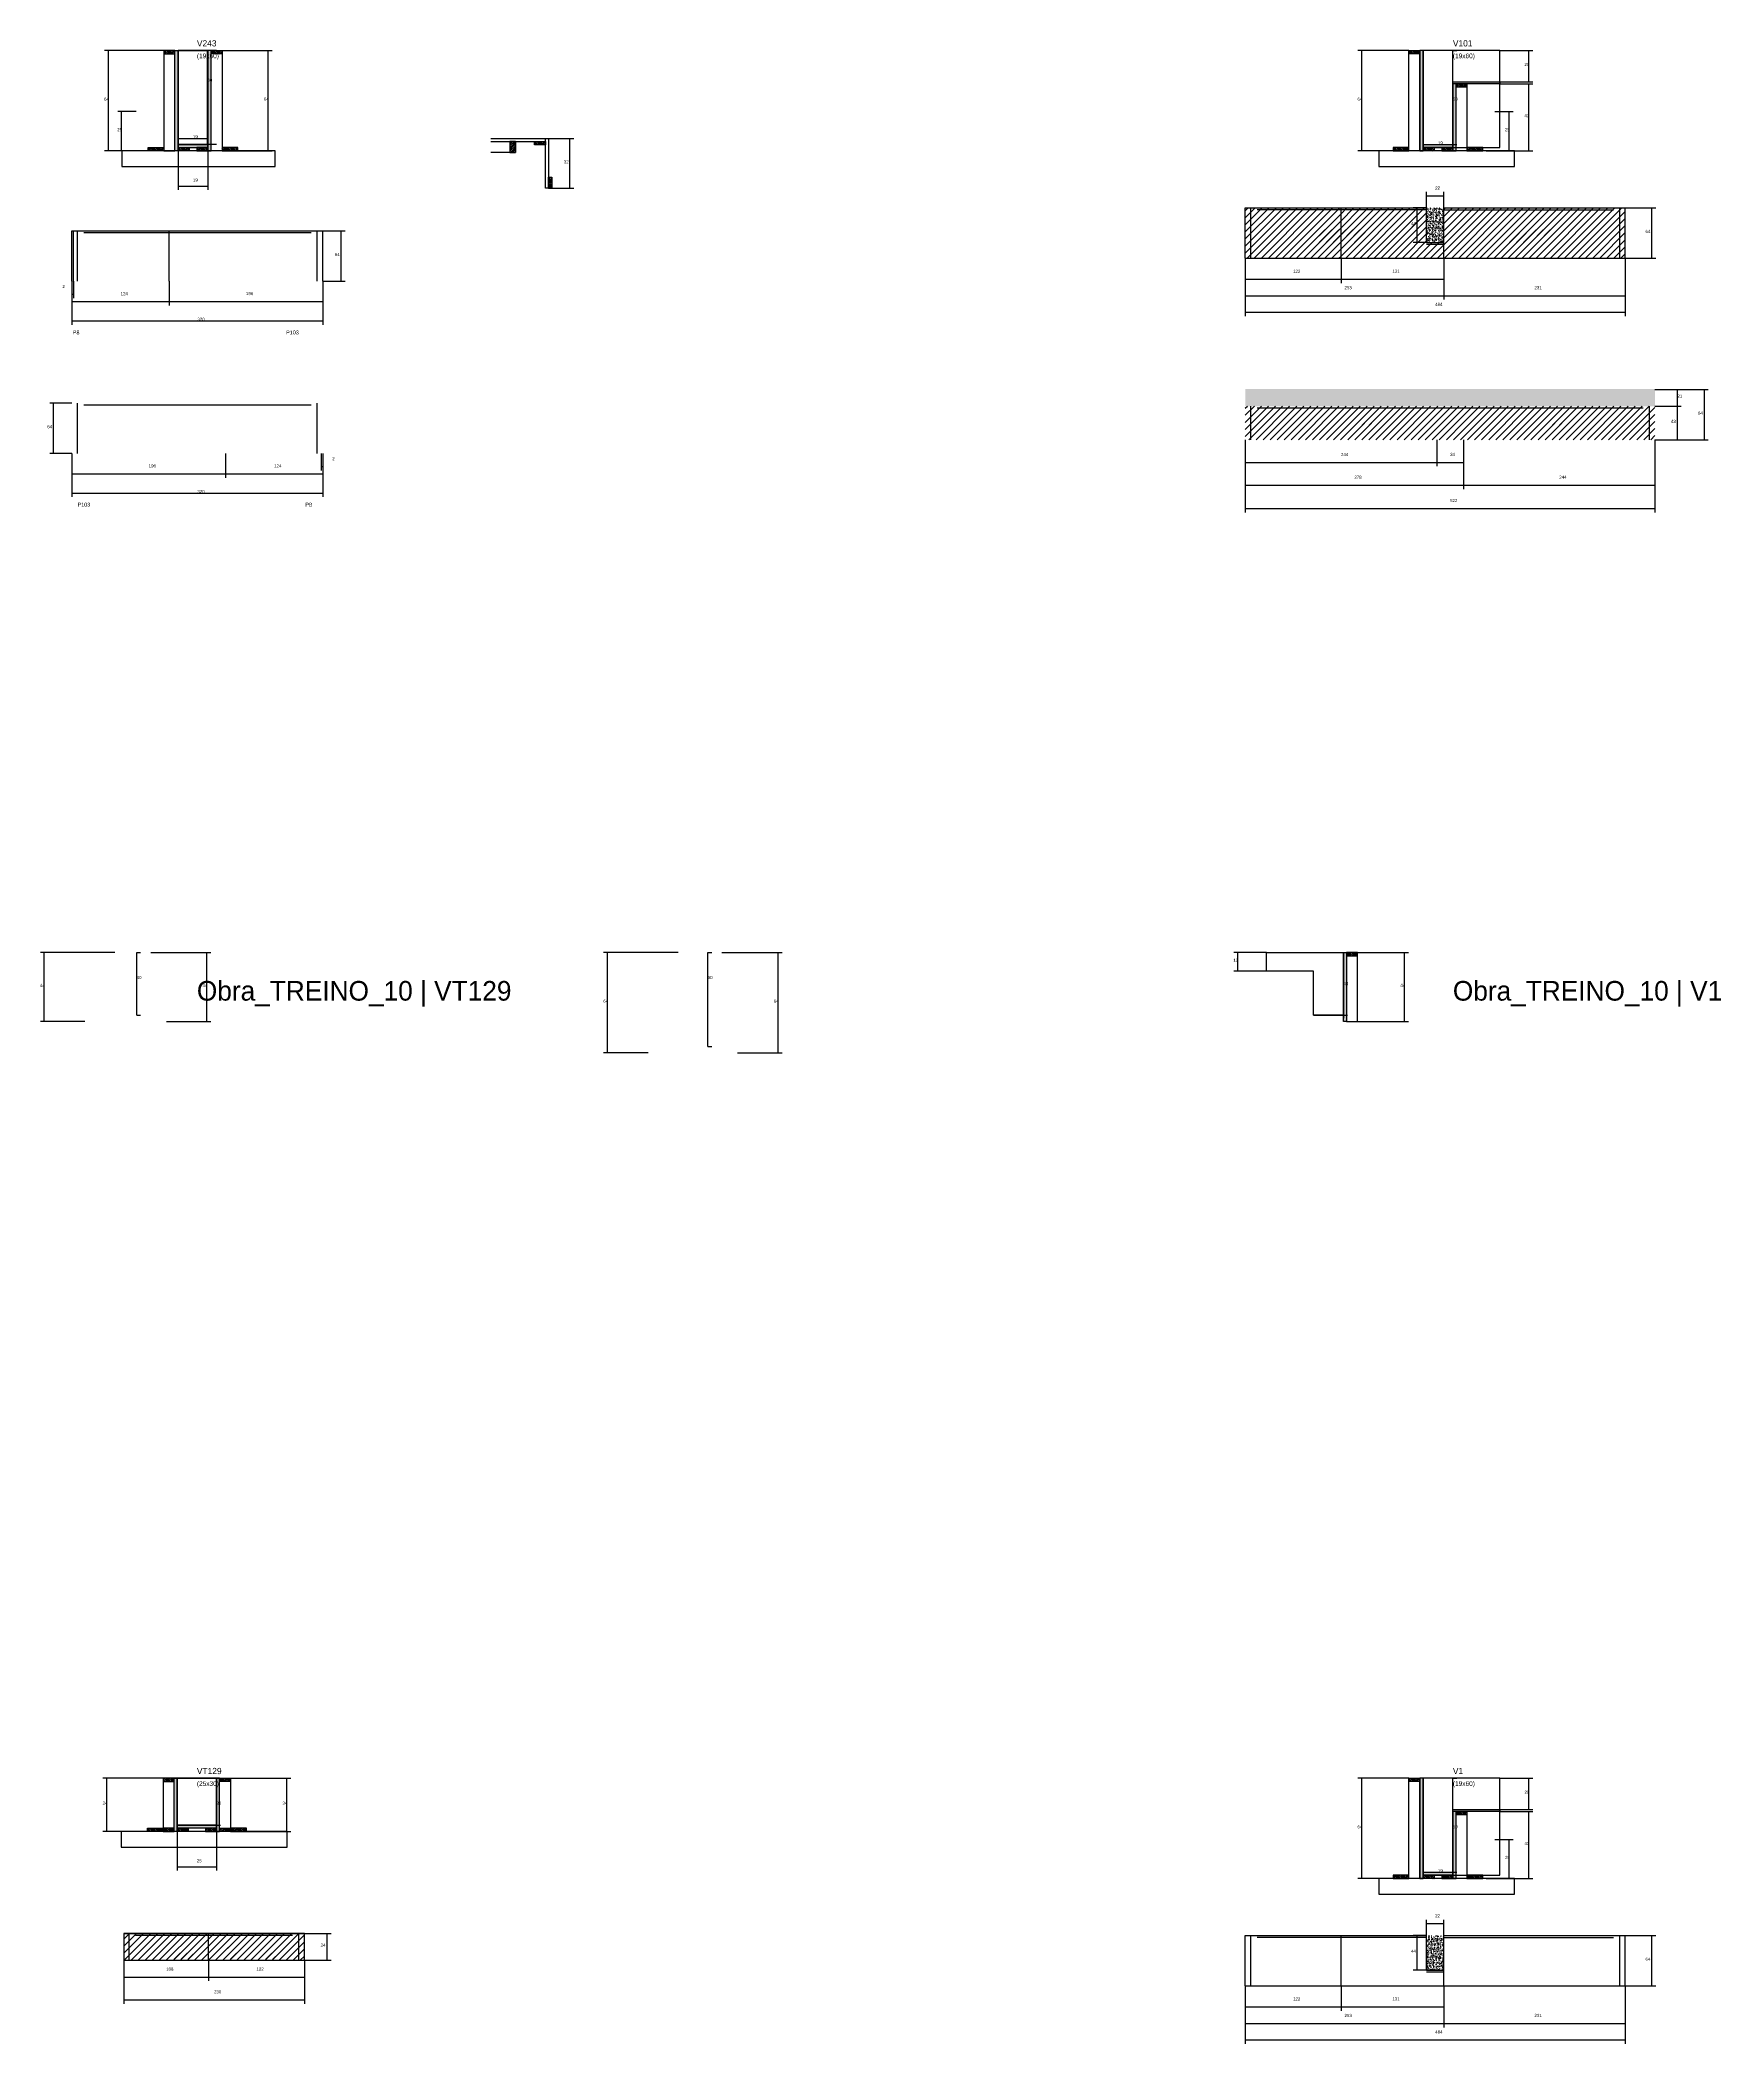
# Model space of a CAD drawing. Header units: metres. Extents: x -2848 to 21926, y -45195 to 1016.
# Drawn here: x 15800 to 17942, y -20138 to -17587 of the extents above; entities that cross this region are included whole.
import ezdxf

# ---------------------------------------------------------------- set-up
doc = ezdxf.new("R2010")
doc.units = ezdxf.units.M
for name, color, linetype in [('CONCRETO', 251, 'Continuous'), ('COTA', 241, 'Continuous'), ('Cota Seção (2x)', 4, 'Continuous'), ('Hachura', 253, 'Continuous'), ('LABEL_ID', 3, 'Continuous'), ('Madeira', 126, 'Continuous'), ('NOMENCLATURA', 7, 'Continuous'), ('Painéis', 200, 'Continuous'), ('SARR_2.2x7', 40, 'Continuous'), ('Texto Seção', 7, 'Continuous')]:
    doc.layers.add(name, color=color, linetype=linetype)

msp = doc.modelspace()

# ---------------------------------------------------------------- hatches: boundary and pattern name
at = {"layer": 'COTA'}
h = msp.add_hatch(dxfattribs=at)
h.set_pattern_fill('AR-CONC', scale=0.03)
h.paths.add_polyline_path([(17566.5, -17844.5), (17588.5, -17844.5), (17588.5, -17800.5), (17566.5, -17800.5)])
h = msp.add_hatch(dxfattribs=at)
h.set_pattern_fill('AR-CONC', scale=0.03)
h.paths.add_polyline_path([(17335.5, -18031.2), (17335.5, -18053.2), (17857.5, -18053.2), (17857.5, -18031.2)])
h = msp.add_hatch(dxfattribs=at)
h.set_pattern_fill('AR-CONC', scale=0.03)
h.paths.add_polyline_path([(17566.5, -20044.5), (17588.5, -20044.5), (17588.5, -20000.5), (17566.5, -20000.5)])
at = {"layer": 'Hachura'}
h = msp.add_hatch(dxfattribs=at)
h.set_pattern_fill('ANSI31', scale=0.5)
h.paths.add_polyline_path([(15972, -17604.4), (15972, -17600), (15972, -17600), (15958, -17600), (15958, -17600), (15958, -17604.4), (15958, -17604.4), (15972, -17604.4)])
h = msp.add_hatch(color=8, dxfattribs=at)
h.dxf.hatch_style = 1
h.paths.add_polyline_path([(15976, -17600), (15972, -17600), (15972, -17600), (15972, -17728), (15972, -17728), (15976, -17728), (15976, -17728), (15976, -17600)])
h = msp.add_hatch(color=8, dxfattribs=at)
h.dxf.hatch_style = 1
h.paths.add_polyline_path([(16018, -17600), (16014, -17600), (16014, -17600), (16014, -17728), (16014, -17728), (16018, -17728), (16018, -17728), (16018, -17600)])
h = msp.add_hatch(dxfattribs=at)
h.set_pattern_fill('ANSI31', scale=0.5)
h.paths.add_polyline_path([(16018, -17604.4), (16018, -17600), (16018, -17600), (16032, -17600), (16032, -17600), (16032, -17604.4), (16032, -17604.4), (16018, -17604.4)])
h = msp.add_hatch(dxfattribs=at)
h.set_pattern_fill('ANSI31', scale=0.5)
h.paths.add_polyline_path([(17544, -17604.4), (17544, -17600), (17544, -17600), (17558, -17600), (17558, -17600), (17558, -17604.4), (17558, -17604.4), (17544, -17604.4)])
h = msp.add_hatch(color=8, dxfattribs=at)
h.dxf.hatch_style = 1
h.paths.add_polyline_path([(17562, -17600), (17558, -17600), (17558, -17600), (17558, -17728), (17558, -17728), (17562, -17728), (17562, -17728), (17562, -17600)])
h = msp.add_hatch(color=8, dxfattribs=at)
h.dxf.hatch_style = 1
h.paths.add_polyline_path([(17600, -17642.4), (17600, -17640), (17600, -17640), (17660, -17640), (17660, -17640), (17660, -17642.4), (17660, -17642.4), (17600, -17642.4)])
h = msp.add_hatch(color=8, dxfattribs=at)
h.dxf.hatch_style = 1
h.paths.add_polyline_path([(17604, -17642.4), (17600, -17642.4), (17600, -17642.4), (17600, -17728), (17600, -17728), (17604, -17728), (17604, -17728), (17604, -17642.4)])
h = msp.add_hatch(dxfattribs=at)
h.set_pattern_fill('ANSI31', scale=0.5)
h.paths.add_polyline_path([(17604, -17646.8), (17604, -17642.4), (17604, -17642.4), (17618, -17642.4), (17618, -17642.4), (17618, -17646.8), (17618, -17646.8), (17604, -17646.8)])
h = msp.add_hatch(dxfattribs=at)
h.set_pattern_fill('ANSI31', scale=0.5)
h.paths.add_polyline_path([(15938, -17728), (15938, -17723.6), (15938, -17723.6), (15958, -17723.6), (15958, -17723.6), (15958, -17728), (15958, -17728), (15938, -17728)])
h = msp.add_hatch(color=8, dxfattribs=at)
h.dxf.hatch_style = 1
h.paths.add_polyline_path([(16014, -17723.6), (16014, -17720), (16014, -17720), (15976, -17720), (15976, -17720), (15976, -17723.6), (15976, -17723.6), (16014, -17723.6)])
h = msp.add_hatch(dxfattribs=at)
h.set_pattern_fill('ANSI31', scale=0.5)
h.paths.add_polyline_path([(15976, -17728), (15976, -17723.6), (15976, -17723.6), (15990, -17723.6), (15990, -17723.6), (15990, -17728), (15990, -17728), (15976, -17728)])
h = msp.add_hatch(dxfattribs=at)
h.set_pattern_fill('ANSI31', scale=0.5)
h.paths.add_polyline_path([(16014, -17728), (16014, -17723.6), (16014, -17723.6), (16000, -17723.6), (16000, -17723.6), (16000, -17728), (16000, -17728), (16014, -17728)])
h = msp.add_hatch(dxfattribs=at)
h.set_pattern_fill('ANSI31', scale=0.5)
h.paths.add_polyline_path([(16052, -17728), (16052, -17723.6), (16052, -17723.6), (16032, -17723.6), (16032, -17723.6), (16032, -17728), (16032, -17728), (16052, -17728)])
h = msp.add_hatch(dxfattribs=at)
h.set_pattern_fill('ANSI31', scale=0.5)
h.paths.add_polyline_path([(16405.8, -17716), (16398.8, -17716), (16398.8, -17730), (16405.8, -17730)])
h = msp.add_hatch(dxfattribs=at)
h.set_pattern_fill('ANSI31', scale=0.5)
h.paths.add_polyline_path([(16430.2, -17716), (16430.2, -17720.4), (16430.2, -17720.4), (16444.2, -17720.4), (16444.2, -17720.4), (16444.2, -17716), (16444.2, -17716), (16430.2, -17716)])
h = msp.add_hatch(dxfattribs=at)
h.set_pattern_fill('ANSI31', scale=0.5)
h.paths.add_polyline_path([(17544, -17728), (17544, -17723.6), (17544, -17723.6), (17524, -17723.6), (17524, -17723.6), (17524, -17728), (17524, -17728), (17544, -17728)])
h = msp.add_hatch(color=8, dxfattribs=at)
h.dxf.hatch_style = 1
h.paths.add_polyline_path([(17562, -17723.6), (17562, -17720), (17562, -17720), (17600, -17720), (17600, -17720), (17600, -17723.6), (17600, -17723.6), (17562, -17723.6)])
h = msp.add_hatch(dxfattribs=at)
h.set_pattern_fill('ANSI31', scale=0.5)
h.paths.add_polyline_path([(17562, -17728), (17562, -17723.6), (17562, -17723.6), (17576, -17723.6), (17576, -17723.6), (17576, -17728), (17576, -17728), (17562, -17728)])
h = msp.add_hatch(dxfattribs=at)
h.set_pattern_fill('ANSI31', scale=0.5)
h.paths.add_polyline_path([(17600, -17728), (17600, -17723.6), (17600, -17723.6), (17586, -17723.6), (17586, -17723.6), (17586, -17728), (17586, -17728), (17600, -17728)])
h = msp.add_hatch(dxfattribs=at)
h.set_pattern_fill('ANSI31', scale=0.5)
h.paths.add_polyline_path([(17638, -17728), (17638, -17723.6), (17638, -17723.6), (17618, -17723.6), (17618, -17723.6), (17618, -17728), (17618, -17728), (17638, -17728)])
h = msp.add_hatch(dxfattribs=at)
h.set_pattern_fill('ANSI31', scale=0.5)
h.paths.add_polyline_path([(16447.8, -17775.4), (16452.2, -17775.4), (16452.2, -17775.4), (16452.2, -17761.5), (16452.2, -17761.5), (16447.8, -17761.5), (16447.8, -17761.5), (16447.8, -17775.4)])
h = msp.add_hatch(dxfattribs=at)
h.set_pattern_fill('ANSI31', scale=2)
h.paths.add_polyline_path([(17457.5, -17800.5), (17335.5, -17800.5), (17335.5, -17864.5), (17457.5, -17864.5)])
h = msp.add_hatch(dxfattribs=at)
h.set_pattern_fill('ANSI31', scale=2)
h.paths.add_polyline_path([(17566.5, -17800.5), (17457.5, -17800.5), (17457.5, -17864.5), (17588.5, -17864.5), (17588.5, -17844.5), (17566.5, -17844.5)])
h = msp.add_hatch(dxfattribs=at)
h.set_pattern_fill('ANSI31', scale=2)
h.paths.add_polyline_path([(17819.5, -17800.5), (17588.5, -17800.5), (17588.5, -17864.5), (17819.5, -17864.5)])
h = msp.add_hatch(dxfattribs=at)
h.set_pattern_fill('ANSI31', scale=2)
h.paths.add_polyline_path([(17420.2, -17844.7), (17487.8, -17844.7), (17487.8, -17844.7), (17493.3, -17828.7), (17493.3, -17828.7), (17425.7, -17828.7), (17425.7, -17828.7), (17420.2, -17844.7)])
h = msp.add_hatch(dxfattribs=at)
h.set_pattern_fill('ANSI31', scale=2)
h.paths.add_polyline_path([(17556.4, -17833.3), (17556.4, -17811.1), (17556.4, -17811.1), (17535.8, -17811.1), (17535.8, -17811.1), (17535.8, -17833.3), (17535.8, -17833.3), (17556.4, -17833.3)])
h = msp.add_hatch(dxfattribs=at)
h.set_pattern_fill('ANSI31', scale=2)
h.paths.add_polyline_path([(17660.1, -17844.7), (17727.7, -17844.7), (17727.7, -17844.7), (17733.2, -17828.7), (17733.2, -17828.7), (17665.6, -17828.7), (17665.6, -17828.7), (17660.1, -17844.7)])
h = msp.add_hatch(dxfattribs=at)
h.set_pattern_fill('ANSI31', scale=2)
h.paths.add_polyline_path([(17579.5, -18053), (17335.5, -18053), (17335.5, -18095.8), (17579.5, -18095.8)])
h = msp.add_hatch(dxfattribs=at)
h.set_pattern_fill('ANSI31', scale=2)
h.paths.add_polyline_path([(17613.5, -18053), (17579.5, -18053), (17579.5, -18095.8), (17613.5, -18095.8)])
h = msp.add_hatch(dxfattribs=at)
h.set_pattern_fill('ANSI31', scale=2)
h.paths.add_polyline_path([(17857.5, -18053), (17613.5, -18053), (17613.5, -18095.8), (17857.5, -18095.8)])
h = msp.add_hatch(dxfattribs=at)
h.set_pattern_fill('ANSI31', scale=2)
h.paths.add_polyline_path([(17452.9, -18085.6), (17527, -18085.6), (17527, -18085.6), (17532.5, -18069.6), (17532.5, -18069.6), (17458.4, -18069.6), (17458.4, -18069.6), (17452.9, -18085.6)])
h = msp.add_hatch(dxfattribs=at)
h.set_pattern_fill('ANSI31', scale=2)
h.paths.add_polyline_path([(17708.5, -18085.6), (17776.1, -18085.6), (17776.1, -18085.6), (17781.6, -18069.6), (17781.6, -18069.6), (17714, -18069.6), (17714, -18069.6), (17708.5, -18085.6)])
h = msp.add_hatch(color=8, dxfattribs=at)
h.dxf.hatch_style = 1
h.paths.add_polyline_path([(17460.6, -18748.6), (17464.6, -18748.6), (17464.6, -18748.6), (17464.6, -18836.6), (17464.6, -18836.6), (17460.6, -18836.6), (17460.6, -18836.6), (17460.6, -18748.6)])
h = msp.add_hatch(dxfattribs=at)
h.set_pattern_fill('ANSI31', scale=0.5)
h.paths.add_polyline_path([(17478.6, -18753), (17478.6, -18748.6), (17478.6, -18748.6), (17464.6, -18748.6), (17464.6, -18748.6), (17464.6, -18753), (17464.6, -18753), (17478.6, -18753)])
h = msp.add_hatch(dxfattribs=at)
h.set_pattern_fill('ANSI31', scale=0.5)
h.paths.add_polyline_path([(15971, -19804.4), (15971, -19800), (15971, -19800), (15957, -19800), (15957, -19800), (15957, -19804.4), (15957, -19804.4), (15971, -19804.4)])
h = msp.add_hatch(color=8, dxfattribs=at)
h.dxf.hatch_style = 1
h.paths.add_polyline_path([(15971, -19800), (15975, -19800), (15975, -19800), (15975, -19868), (15975, -19868), (15971, -19868), (15971, -19868), (15971, -19800)])
h = msp.add_hatch(color=8, dxfattribs=at)
h.dxf.hatch_style = 1
h.paths.add_polyline_path([(16029, -19800), (16025, -19800), (16025, -19800), (16025, -19868), (16025, -19868), (16029, -19868), (16029, -19868), (16029, -19800)])
h = msp.add_hatch(dxfattribs=at)
h.set_pattern_fill('ANSI31', scale=0.5)
h.paths.add_polyline_path([(16029, -19804.4), (16029, -19800), (16029, -19800), (16043, -19800), (16043, -19800), (16043, -19804.4), (16043, -19804.4), (16029, -19804.4)])
h = msp.add_hatch(dxfattribs=at)
h.set_pattern_fill('ANSI31', scale=0.5)
h.paths.add_polyline_path([(17544, -19804.4), (17544, -19800), (17544, -19800), (17558, -19800), (17558, -19800), (17558, -19804.4), (17558, -19804.4), (17544, -19804.4)])
h = msp.add_hatch(color=8, dxfattribs=at)
h.dxf.hatch_style = 1
h.paths.add_polyline_path([(17562, -19800), (17558, -19800), (17558, -19800), (17558, -19928), (17558, -19928), (17562, -19928), (17562, -19928), (17562, -19800)])
h = msp.add_hatch(color=8, dxfattribs=at)
h.dxf.hatch_style = 1
h.paths.add_polyline_path([(17600, -19842.4), (17600, -19840), (17600, -19840), (17660, -19840), (17660, -19840), (17660, -19842.4), (17660, -19842.4), (17600, -19842.4)])
h = msp.add_hatch(color=8, dxfattribs=at)
h.dxf.hatch_style = 1
h.paths.add_polyline_path([(17604, -19842.4), (17600, -19842.4), (17600, -19842.4), (17600, -19928), (17600, -19928), (17604, -19928), (17604, -19928), (17604, -19842.4)])
h = msp.add_hatch(dxfattribs=at)
h.set_pattern_fill('ANSI31', scale=0.5)
h.paths.add_polyline_path([(17604, -19846.8), (17604, -19842.4), (17604, -19842.4), (17618, -19842.4), (17618, -19842.4), (17618, -19846.8), (17618, -19846.8), (17604, -19846.8)])
h = msp.add_hatch(dxfattribs=at)
h.set_pattern_fill('ANSI31', scale=0.5)
h.paths.add_polyline_path([(15937, -19868), (15937, -19863.6), (15937, -19863.6), (15957, -19863.6), (15957, -19863.6), (15957, -19868), (15957, -19868), (15937, -19868)])
h = msp.add_hatch(dxfattribs=at)
h.set_pattern_fill('ANSI31', scale=0.5)
h.paths.add_polyline_path([(15971, -19868), (15971, -19863.6), (15971, -19863.6), (15957, -19863.6), (15957, -19863.6), (15957, -19868), (15957, -19868), (15971, -19868)])
h = msp.add_hatch(color=8, dxfattribs=at)
h.dxf.hatch_style = 1
h.paths.add_polyline_path([(15975, -19863.6), (15975, -19860), (15975, -19860), (16025, -19860), (16025, -19860), (16025, -19863.6), (16025, -19863.6), (15975, -19863.6)])
h = msp.add_hatch(dxfattribs=at)
h.set_pattern_fill('ANSI31', scale=0.5)
h.paths.add_polyline_path([(15975, -19868), (15975, -19863.6), (15975, -19863.6), (15989, -19863.6), (15989, -19863.6), (15989, -19868), (15989, -19868), (15975, -19868)])
h = msp.add_hatch(dxfattribs=at)
h.set_pattern_fill('ANSI31', scale=0.5)
h.paths.add_polyline_path([(16025, -19868), (16025, -19863.6), (16025, -19863.6), (16011, -19863.6), (16011, -19863.6), (16011, -19868), (16011, -19868), (16025, -19868)])
h = msp.add_hatch(dxfattribs=at)
h.set_pattern_fill('ANSI31', scale=0.5)
h.paths.add_polyline_path([(16029, -19868), (16029, -19863.6), (16029, -19863.6), (16043, -19863.6), (16043, -19863.6), (16043, -19868), (16043, -19868), (16029, -19868)])
h = msp.add_hatch(dxfattribs=at)
h.set_pattern_fill('ANSI31', scale=0.5)
h.paths.add_polyline_path([(16063, -19868), (16063, -19863.6), (16063, -19863.6), (16043, -19863.6), (16043, -19863.6), (16043, -19868), (16043, -19868), (16063, -19868)])
h = msp.add_hatch(dxfattribs=at)
h.set_pattern_fill('ANSI31', scale=0.5)
h.paths.add_polyline_path([(17544, -19928), (17544, -19923.6), (17544, -19923.6), (17524, -19923.6), (17524, -19923.6), (17524, -19928), (17524, -19928), (17544, -19928)])
h = msp.add_hatch(color=8, dxfattribs=at)
h.dxf.hatch_style = 1
h.paths.add_polyline_path([(17562, -19923.6), (17562, -19920), (17562, -19920), (17600, -19920), (17600, -19920), (17600, -19923.6), (17600, -19923.6), (17562, -19923.6)])
h = msp.add_hatch(dxfattribs=at)
h.set_pattern_fill('ANSI31', scale=0.5)
h.paths.add_polyline_path([(17562, -19928), (17562, -19923.6), (17562, -19923.6), (17576, -19923.6), (17576, -19923.6), (17576, -19928), (17576, -19928), (17562, -19928)])
h = msp.add_hatch(dxfattribs=at)
h.set_pattern_fill('ANSI31', scale=0.5)
h.paths.add_polyline_path([(17600, -19928), (17600, -19923.6), (17600, -19923.6), (17586, -19923.6), (17586, -19923.6), (17586, -19928), (17586, -19928), (17600, -19928)])
h = msp.add_hatch(dxfattribs=at)
h.set_pattern_fill('ANSI31', scale=0.5)
h.paths.add_polyline_path([(17638, -19928), (17638, -19923.6), (17638, -19923.6), (17618, -19923.6), (17618, -19923.6), (17618, -19928), (17618, -19928), (17638, -19928)])
h = msp.add_hatch(dxfattribs=at)
h.set_pattern_fill('ANSI31', scale=2)
h.paths.add_polyline_path([(16014.9, -20031.8), (16014.9, -19997.8), (15906.9, -19997.8), (15906.9, -20031.8)])
h = msp.add_hatch(dxfattribs=at)
h.set_pattern_fill('ANSI31', scale=2)
h.paths.add_polyline_path([(16136.9, -19997.8), (16014.9, -19997.8), (16014.9, -20031.8), (16136.9, -20031.8)])
h = msp.add_hatch(dxfattribs=at)
h.set_pattern_fill('ANSI31', scale=2)
h.paths.add_polyline_path([(15930.2, -20030.7), (15997.8, -20030.7), (15997.8, -20030.7), (16003.3, -20014.8), (16003.3, -20014.8), (15935.7, -20014.8), (15935.7, -20014.8), (15930.2, -20030.7)])
h = msp.add_hatch(dxfattribs=at)
h.set_pattern_fill('ANSI31', scale=2)
h.paths.add_polyline_path([(16034.1, -20030.7), (16101.7, -20030.7), (16101.7, -20030.7), (16107.2, -20014.8), (16107.2, -20014.8), (16039.6, -20014.8), (16039.6, -20014.8), (16034.1, -20030.7)])

# ---------------------------------------------------------------- linework, layer by layer
at = {"layer": 'CONCRETO'}
for points in [[(15976, -17600), (15976, -17600), (16014, -17600), (16014, -17628), (16014, -17628), (16014, -17720), (15976, -17720), (15976, -17600)], [(15976, -17720), (16014, -17720), (16014, -17600), (15976, -17600)], [(17600, -17640), (17660, -17640), (17660, -17600), (17600, -17600), (17600, -17600), (17562, -17600), (17562, -17723.6), (17562, -17723.6), (17562, -17720), (17600, -17720)], [(17562, -17723.6), (17660, -17723.6), (17660, -17600), (17562, -17600)], [(17422.6, -18772.6), (17362.6, -18772.6), (17362.6, -18748.6), (17422.6, -18748.6), (17422.6, -18748.6), (17460.6, -18748.6), (17460.6, -18832.2), (17460.6, -18832.2), (17460.6, -18828.6), (17422.6, -18828.6)], [(15975, -19800), (15975, -19800), (15975, -19800), (15975, -19800), (16025, -19800), (16025, -19800), (16025, -19800), (16025, -19860), (15975, -19860), (15975, -19800)], [(15975, -19860), (16025, -19860), (16025, -19800), (15975, -19800)], [(17600, -19840), (17660, -19840), (17660, -19800), (17600, -19800), (17600, -19800), (17562, -19800), (17562, -19923.6), (17562, -19923.6), (17562, -19920), (17600, -19920)], [(17562, -19923.6), (17660, -19923.6), (17660, -19800), (17562, -19800)]]:
    msp.add_lwpolyline(points, close=True, dxfattribs=at)
at = {"layer": 'COTA'}
for p, q in [((15958, -17600), (15882.3, -17600)), ((15887.3, -17728), (15887.3, -17600)), ((16032, -17600), (16095.9, -17600)), ((16090.9, -17728), (16090.9, -17600)), ((17544, -17600), (17479, -17600)), ((17484, -17728), (17484, -17600)), ((17660, -17600), (17701.7, -17600)), ((17696.7, -17640), (17696.7, -17600)), ((17660, -17640), (17701.7, -17640)), ((17660, -17642.4), (17701.7, -17642.4)), ((17696.7, -17728), (17696.7, -17642.4)), ((15922.7, -17678), (15899.1, -17678)), ((15904.1, -17728), (15904.1, -17678)), ((17653.3, -17678), (17676.9, -17678)), ((17671.9, -17728), (17671.9, -17678)), ((15942.4, -17728), (15882.3, -17728)), ((15922.7, -17728), (15899.1, -17728)), ((15976, -17728), (15976, -17777.7)), ((16014, -17728), (16014, -17777.7)), ((16047.6, -17728), (16095.9, -17728)), ((16447.8, -17712.4), (16480, -17712.4)), ((16475, -17775.4), (16475, -17712.4)), ((17544, -17728), (17479, -17728)), ((17642.4, -17728), (17701.7, -17728)), ((17653.3, -17728), (17676.9, -17728)), ((15976, -17772.7), (16014, -17772.7)), ((16447.8, -17775.4), (16480, -17775.4)), ((17566.5, -17800.5), (17566.5, -17780.3)), ((17588.5, -17800.5), (17588.5, -17780.3)), ((17566.5, -17800.5), (17549.6, -17800.5)), ((17554.6, -17844.5), (17554.6, -17800.5)), ((17566.5, -17785.3), (17588.5, -17785.3)), ((17819.5, -17800.5), (17858.5, -17800.5)), ((17853.5, -17864.5), (17853.5, -17800.5)), ((16160.4, -17829.9), (16188.8, -17829.9)), ((16183.8, -17893.9), (16183.8, -17829.9)), ((17566.5, -17844.5), (17549.6, -17844.5)), ((17335.5, -17864.5), (17335.5, -17896.3)), ((17335.5, -17864.5), (17335.5, -17938.5)), ((17335.5, -17864.5), (17335.5, -17917.4)), ((17457.5, -17864.5), (17457.5, -17896.3)), ((17457.5, -17864.5), (17457.5, -17896.3)), ((17588.5, -17864.5), (17588.5, -17896.3)), ((17588.5, -17864.5), (17588.5, -17917.4)), ((17588.5, -17864.5), (17588.5, -17917.4)), ((17819.5, -17864.5), (17819.5, -17917.4)), ((17819.5, -17864.5), (17858.5, -17864.5)), ((17819.5, -17864.5), (17819.5, -17938.5)), ((15840.9, -17893.9), (15840.9, -17924.9)), ((15840.9, -17893.9), (15840.9, -17949.4)), ((15840.9, -17893.9), (15840.9, -17915.6)), ((15840.9, -17910.6), (15842.9, -17910.6)), ((15842.9, -17893.9), (15842.9, -17915.6)), ((15964.9, -17893.9), (15964.9, -17924.9)), ((15964.9, -17893.9), (15964.9, -17924.9)), ((16160.4, -17893.9), (16160.4, -17924.9)), ((16160.4, -17893.9), (16160.4, -17949.4)), ((16160.4, -17893.9), (16188.8, -17893.9)), ((17335.5, -17891.3), (17457.5, -17891.3)), ((17457.5, -17891.3), (17588.5, -17891.3)), ((15840.9, -17919.9), (15964.9, -17919.9)), ((15964.9, -17919.9), (16160.4, -17919.9)), ((17335.5, -17912.4), (17588.5, -17912.4)), ((17335.5, -17933.5), (17819.5, -17933.5)), ((17588.5, -17912.4), (17819.5, -17912.4)), ((15840.9, -17944.4), (16160.4, -17944.4)), ((17857.5, -18031.8), (17891, -18031.8)), ((17857.5, -18031.8), (17925.4, -18031.8)), ((17886, -18053), (17886, -18031.8)), ((17920.4, -18095.8), (17920.4, -18031.8)), ((15840.9, -18049.2), (15812.5, -18049.2)), ((15817.5, -18113.2), (15817.5, -18049.2)), ((17857.5, -18053), (17891, -18053)), ((17857.5, -18053), (17891, -18053)), ((17886, -18095.8), (17886, -18053)), ((15840.9, -18113.2), (15812.5, -18113.2)), ((15840.9, -18113.2), (15840.9, -18144.2)), ((15840.9, -18113.2), (15840.9, -18168.7)), ((16036.4, -18113.2), (16036.4, -18144.2)), ((16036.4, -18113.2), (16036.4, -18144.2)), ((16158.4, -18113.2), (16158.4, -18134.9)), ((16160.4, -18113.2), (16160.4, -18144.2)), ((16160.4, -18113.2), (16160.4, -18168.7)), ((16160.4, -18113.2), (16160.4, -18134.9)), ((17335.5, -18095.8), (17335.5, -18158.6)), ((17335.5, -18095.8), (17335.5, -18129.6)), ((17335.5, -18095.8), (17335.5, -18188.3)), ((17579.5, -18095.8), (17579.5, -18129.6)), ((17579.5, -18095.8), (17579.5, -18129.6)), ((17613.5, -18095.8), (17613.5, -18158.6)), ((17613.5, -18095.8), (17613.5, -18158.6)), ((17613.5, -18095.8), (17613.5, -18129.6)), ((17857.5, -18095.8), (17857.5, -18158.6)), ((17857.5, -18095.8), (17891, -18095.8)), ((17857.5, -18095.8), (17925.4, -18095.8)), ((17857.5, -18095.8), (17857.5, -18188.3)), ((15840.9, -18139.2), (16036.4, -18139.2)), ((16036.4, -18139.2), (16160.4, -18139.2)), ((16158.4, -18129.9), (16160.4, -18129.9)), ((17335.5, -18124.6), (17579.5, -18124.6)), ((17579.5, -18124.6), (17613.5, -18124.6)), ((15840.9, -18163.7), (16160.4, -18163.7)), ((17335.5, -18153.6), (17613.5, -18153.6)), ((17613.5, -18153.6), (17857.5, -18153.6)), ((17335.5, -18183.3), (17857.5, -18183.3)), ((15895.3, -18748.6), (15800.6, -18748.6)), ((15805.6, -18836.6), (15805.6, -18748.6)), ((15941.3, -18748.6), (16017.7, -18748.6)), ((16012.7, -18836.6), (16012.7, -18748.6)), ((16612.9, -18748.6), (16518.2, -18748.6)), ((16523.2, -18876.6), (16523.2, -18748.6)), ((16668.9, -18748.6), (16745.4, -18748.6)), ((16740.4, -18876.6), (16740.4, -18748.6)), ((17362.6, -18748.6), (17320.9, -18748.6)), ((17325.9, -18772.6), (17325.9, -18748.6)), ((17478.6, -18748.6), (17543.6, -18748.6)), ((17538.6, -18836.6), (17538.6, -18748.6)), ((17362.6, -18772.6), (17320.9, -18772.6)), ((15857.3, -18836.6), (15800.6, -18836.6)), ((15961.3, -18836.6), (16017.7, -18836.6)), ((17478.6, -18836.6), (17543.6, -18836.6)), ((16574.9, -18876.6), (16518.2, -18876.6)), ((16688.9, -18876.6), (16745.4, -18876.6)), ((15975, -19800), (15880.4, -19800)), ((15885.4, -19868), (15885.4, -19800)), ((16043, -19800), (16119.5, -19800)), ((16114.5, -19868), (16114.5, -19800)), ((17544, -19800), (17479, -19800)), ((17484, -19928), (17484, -19800)), ((17660, -19800), (17701.7, -19800)), ((17696.7, -19840), (17696.7, -19800)), ((17660, -19840), (17701.7, -19840)), ((17660, -19842.4), (17701.7, -19842.4)), ((17696.7, -19928), (17696.7, -19842.4)), ((15937, -19868), (15880.4, -19868)), ((15975, -19863.6), (15975, -19917.8)), ((16025, -19863.6), (16025, -19917.8)), ((16063, -19868), (16119.5, -19868)), ((17653.3, -19878), (17676.9, -19878)), ((17671.9, -19928), (17671.9, -19878)), ((15975, -19912.8), (16025, -19912.8)), ((17544, -19928), (17479, -19928)), ((17642.4, -19928), (17701.7, -19928)), ((17653.3, -19928), (17676.9, -19928)), ((16136.9, -19997.8), (16170.9, -19997.8)), ((16165.9, -20031.8), (16165.9, -19997.8)), ((17566.5, -20000.5), (17549.6, -20000.5)), ((17554.6, -20044.5), (17554.6, -20000.5)), ((17566.5, -20000.5), (17566.5, -19980.3)), ((17566.5, -19985.3), (17588.5, -19985.3)), ((17588.5, -20000.5), (17588.5, -19980.3)), ((17819.5, -20000.5), (17858.5, -20000.5)), ((17853.5, -20064.5), (17853.5, -20000.5)), ((15906.9, -20031.8), (15906.9, -20087.3)), ((15906.9, -20031.8), (15906.9, -20058.3)), ((15906.9, -20053.3), (16014.9, -20053.3)), ((16014.9, -20031.8), (16014.9, -20058.3)), ((16014.9, -20031.8), (16014.9, -20058.3)), ((16014.9, -20053.3), (16136.9, -20053.3)), ((16136.9, -20031.8), (16170.9, -20031.8)), ((16136.9, -20031.8), (16136.9, -20087.3)), ((16136.9, -20031.8), (16136.9, -20058.3)), ((17566.5, -20044.5), (17549.6, -20044.5)), ((17335.5, -20064.5), (17335.5, -20096.3)), ((17335.5, -20064.5), (17335.5, -20138.5)), ((17335.5, -20064.5), (17335.5, -20117.4)), ((17457.5, -20064.5), (17457.5, -20096.3)), ((17457.5, -20064.5), (17457.5, -20096.3)), ((17588.5, -20064.5), (17588.5, -20096.3)), ((17588.5, -20064.5), (17588.5, -20117.4)), ((17588.5, -20064.5), (17588.5, -20117.4)), ((17819.5, -20064.5), (17819.5, -20117.4)), ((17819.5, -20064.5), (17858.5, -20064.5)), ((17819.5, -20064.5), (17819.5, -20138.5)), ((15906.9, -20082.3), (16136.9, -20082.3)), ((17335.5, -20091.3), (17457.5, -20091.3)), ((17457.5, -20091.3), (17588.5, -20091.3)), ((17335.5, -20112.4), (17588.5, -20112.4)), ((17588.5, -20112.4), (17819.5, -20112.4)), ((17335.5, -20133.5), (17819.5, -20133.5))]:
    msp.add_line(p, q, dxfattribs=at)
at = {"layer": 'Cota Seção (2x)'}
for p, q in [((16025, -17600), (16008.5, -17600)), ((16013.5, -17720), (16013.5, -17600)), ((17600, -17720), (17600, -17600)), ((17600, -17600), (17605, -17600)), ((15976, -17728), (15976, -17707)), ((16014, -17728), (16014, -17707)), ((15976, -17712), (16014, -17712)), ((16025, -17720), (16008.5, -17720)), ((17562, -17728), (17562, -17715)), ((17562, -17720), (17600, -17720)), ((17600, -17728), (17600, -17715)), ((17600, -17720), (17605, -17720)), ((15923.3, -18828.6), (15923.3, -18748.6)), ((15923.3, -18748.6), (15928.3, -18748.6)), ((16650.9, -18868.6), (16650.9, -18748.6)), ((16650.9, -18748.6), (16655.9, -18748.6)), ((17422.6, -18748.6), (17465.6, -18748.6)), ((17460.6, -18828.6), (17460.6, -18748.6)), ((15923.3, -18828.6), (15928.3, -18828.6)), ((17422.6, -18828.6), (17465.6, -18828.6)), ((16650.9, -18868.6), (16655.9, -18868.6)), ((16025, -19860), (16025, -19800)), ((16025, -19800), (16030, -19800)), ((17600, -19920), (17600, -19800)), ((17600, -19800), (17605, -19800)), ((16025, -19860), (16030, -19860)), ((17562, -19928), (17562, -19915)), ((17562, -19920), (17600, -19920)), ((17600, -19928), (17600, -19915)), ((17600, -19920), (17605, -19920))]:
    msp.add_line(p, q, dxfattribs=at)
at = {"layer": 'Madeira'}
for points in [[(15972, -17604.4), (15972, -17600), (15958, -17600), (15958, -17604.4)], [(15972, -17600), (15958, -17600), (15958, -17728), (15972, -17728)], [(16018, -17604.4), (16018, -17600), (16032, -17600), (16032, -17604.4)], [(16018, -17600), (16032, -17600), (16032, -17728), (16018, -17728)], [(17544, -17604.4), (17544, -17600), (17558, -17600), (17558, -17604.4)], [(17544, -17600), (17558, -17600), (17558, -17728), (17544, -17728)], [(17604, -17646.8), (17604, -17642.4), (17618, -17642.4), (17618, -17646.8)], [(17604, -17642.4), (17618, -17642.4), (17618, -17728), (17604, -17728)], [(15904.6, -17748), (16099.7, -17748), (16099.7, -17728), (15904.6, -17728)], [(15938, -17728), (15938, -17723.6), (15958, -17723.6), (15958, -17728)], [(15976, -17728), (15976, -17723.6), (15990, -17723.6), (15990, -17728)], [(16014, -17728), (16014, -17723.6), (16000, -17723.6), (16000, -17728)], [(16052, -17728), (16052, -17723.6), (16032, -17723.6), (16032, -17728)], [(16405.8, -17730), (16405.8, -17716), (16398.8, -17716), (16398.8, -17730)], [(16430.2, -17716), (16444.2, -17716), (16444.2, -17720.4), (16430.2, -17720.4)], [(17505.6, -17748), (17678.6, -17748), (17678.6, -17728), (17505.6, -17728)], [(17544, -17728), (17544, -17723.6), (17524, -17723.6), (17524, -17728)], [(17562, -17728), (17562, -17723.6), (17576, -17723.6), (17576, -17728)], [(17600, -17728), (17600, -17723.6), (17586, -17723.6), (17586, -17728)], [(17638, -17728), (17638, -17723.6), (17618, -17723.6), (17618, -17728)], [(16447.8, -17775.4), (16447.8, -17761.5), (16452.2, -17761.5), (16452.2, -17775.4)], [(17478.6, -18753), (17478.6, -18748.6), (17464.6, -18748.6), (17464.6, -18753)], [(17478.6, -18748.6), (17464.6, -18748.6), (17464.6, -18836.6), (17478.6, -18836.6)], [(15971, -19804.4), (15971, -19800), (15957, -19800), (15957, -19804.4)], [(15971, -19800), (15957, -19800), (15957, -19868), (15971, -19868)], [(16029, -19804.4), (16029, -19800), (16043, -19800), (16043, -19804.4)], [(16029, -19800), (16043, -19800), (16043, -19868), (16029, -19868)], [(17544, -19804.4), (17544, -19800), (17558, -19800), (17558, -19804.4)], [(17544, -19800), (17558, -19800), (17558, -19928), (17544, -19928)], [(17604, -19846.8), (17604, -19842.4), (17618, -19842.4), (17618, -19846.8)], [(17604, -19842.4), (17618, -19842.4), (17618, -19928), (17604, -19928)], [(15903.6, -19888), (16115.2, -19888), (16115.2, -19868), (15903.6, -19868)], [(15937, -19868), (15937, -19863.6), (15957, -19863.6), (15957, -19868)], [(15971, -19868), (15971, -19863.6), (15957, -19863.6), (15957, -19868)], [(15975, -19868), (15975, -19863.6), (15989, -19863.6), (15989, -19868)], [(16025, -19868), (16025, -19863.6), (16011, -19863.6), (16011, -19868)], [(16029, -19868), (16029, -19863.6), (16043, -19863.6), (16043, -19868)], [(16063, -19868), (16063, -19863.6), (16043, -19863.6), (16043, -19868)], [(17505.6, -19948), (17678.6, -19948), (17678.6, -19928), (17505.6, -19928)], [(17544, -19928), (17544, -19923.6), (17524, -19923.6), (17524, -19928)], [(17562, -19928), (17562, -19923.6), (17576, -19923.6), (17576, -19928)], [(17600, -19928), (17600, -19923.6), (17586, -19923.6), (17586, -19928)], [(17638, -19928), (17638, -19923.6), (17618, -19923.6), (17618, -19928)]]:
    msp.add_lwpolyline(points, close=True, dxfattribs=at)
msp.add_lwpolyline([(16405.8, -17716), (16405.8, -17730), (16374.4, -17730)], dxfattribs=at)
at = {"layer": 'Painéis'}
for p, q in [((15976, -17728), (15976, -17600)), ((16014, -17728), (16014, -17600)), ((17558, -17728), (17558, -17600)), ((17600, -17640), (17660, -17640)), ((17600, -17728), (17600, -17642.4)), ((15976, -17720), (16014, -17720)), ((15976, -17723.6), (15976, -17720)), ((16014, -17723.6), (16014, -17720)), ((16374.3, -17712.4), (16444.2, -17712.4)), ((16374.4, -17716), (16444.2, -17716)), ((17562, -17720), (17600, -17720)), ((17562, -17723.6), (17562, -17720)), ((17600, -17723.6), (17600, -17720)), ((17335.5, -17800.5), (17566.5, -17800.5)), ((17335.5, -17864.5), (17335.5, -17800.5)), ((17457.5, -17864.5), (17457.5, -17800.5)), ((17566.5, -17844.5), (17566.5, -17800.5)), ((17588.5, -17800.5), (17819.5, -17800.5)), ((17588.5, -17864.5), (17588.5, -17800.5)), ((17819.5, -17864.5), (17819.5, -17800.5)), ((15840.9, -17829.9), (16160.4, -17829.9)), ((15840.9, -17893.9), (15840.9, -17829.9)), ((15842.9, -17893.9), (15842.9, -17829.9)), ((15964.9, -17893.9), (15964.9, -17829.9)), ((16160.4, -17893.9), (16160.4, -17829.9)), ((17566.5, -17844.5), (17588.5, -17844.5)), ((17335.5, -17864.5), (17588.5, -17864.5)), ((17588.5, -17864.5), (17819.5, -17864.5)), ((15975, -19868), (15975, -19800)), ((16025, -19868), (16025, -19800)), ((17558, -19928), (17558, -19800)), ((17600, -19840), (17660, -19840)), ((17600, -19928), (17600, -19842.4)), ((15975, -19860), (16025, -19860)), ((15975, -19863.6), (15975, -19860)), ((16025, -19863.6), (16025, -19860)), ((17562, -19920), (17600, -19920)), ((17562, -19923.6), (17562, -19920)), ((17600, -19923.6), (17600, -19920)), ((15906.9, -19997.8), (16136.9, -19997.8)), ((16014.9, -20031.8), (16014.9, -19997.8)), ((16136.9, -20031.8), (16136.9, -19997.8)), ((17335.5, -20000.5), (17566.5, -20000.5)), ((17335.5, -20064.5), (17335.5, -20000.5)), ((17457.5, -20064.5), (17457.5, -20000.5)), ((17566.5, -20044.5), (17566.5, -20000.5)), ((17588.5, -20000.5), (17819.5, -20000.5)), ((17588.5, -20064.5), (17588.5, -20000.5)), ((17819.5, -20064.5), (17819.5, -20000.5)), ((15906.9, -20031.8), (16136.9, -20031.8)), ((17566.5, -20044.5), (17588.5, -20044.5)), ((17335.5, -20064.5), (17588.5, -20064.5)), ((17588.5, -20064.5), (17819.5, -20064.5))]:
    msp.add_line(p, q, dxfattribs=at)
for points in [[(15972, -17600), (15976, -17600), (15976, -17728), (15972, -17728)], [(16018, -17600), (16014, -17600), (16014, -17728), (16018, -17728)], [(17562, -17600), (17558, -17600), (17558, -17728), (17562, -17728)], [(17600, -17642.4), (17600, -17640), (17660, -17640), (17660, -17642.4)], [(17604, -17642.4), (17600, -17642.4), (17600, -17728), (17604, -17728)], [(16014, -17723.6), (16014, -17720), (15976, -17720), (15976, -17723.6)], [(16444.2, -17712.4), (16447.8, -17712.4), (16447.8, -17775.4), (16444.2, -17775.4)], [(17562, -17723.6), (17562, -17720), (17600, -17720), (17600, -17723.6)], [(17460.6, -18748.6), (17464.6, -18748.6), (17464.6, -18836.6), (17460.6, -18836.6)], [(15971, -19800), (15975, -19800), (15975, -19868), (15971, -19868)], [(16029, -19800), (16025, -19800), (16025, -19868), (16029, -19868)], [(17562, -19800), (17558, -19800), (17558, -19928), (17562, -19928)], [(17600, -19842.4), (17600, -19840), (17660, -19840), (17660, -19842.4)], [(17604, -19842.4), (17600, -19842.4), (17600, -19928), (17604, -19928)], [(15975, -19863.6), (15975, -19860), (16025, -19860), (16025, -19863.6)], [(17562, -19923.6), (17562, -19920), (17600, -19920), (17600, -19923.6)], [(15906.9, -20031.8), (16136.9, -20031.8), (16136.9, -19997.8), (15906.9, -19997.8)]]:
    msp.add_lwpolyline(points, close=True, dxfattribs=at)
at = {"layer": 'SARR_2.2x7'}
for p, q in [((17342.5, -17864.5), (17342.5, -17800.5)), ((17350.5, -17802.7), (17566.5, -17802.7)), ((17588.5, -17802.9), (17804.5, -17802.9)), ((17812.5, -17864.5), (17812.5, -17800.5)), ((15847.9, -17893.9), (15847.9, -17829.9)), ((15855.9, -17832.1), (15964.9, -17832.1)), ((15964.9, -17832.1), (16145.4, -17832.1)), ((16153.4, -17893.9), (16153.4, -17829.9)), ((17566.5, -17846.7), (17588.5, -17846.7)), ((15847.9, -18113.2), (15847.9, -18049.2)), ((15855.9, -18051.4), (16036.4, -18051.4)), ((16036.4, -18051.4), (16145.4, -18051.4)), ((16153.4, -18113.2), (16153.4, -18049.2)), ((17342.5, -18095.8), (17342.5, -18053)), ((17350.5, -18055.2), (17613.5, -18055.2)), ((17613.5, -18055.2), (17842.5, -18055.2)), ((17850.5, -18095.8), (17850.5, -18053)), ((15913.9, -20031.8), (15913.9, -19997.8)), ((15921.9, -20000), (16014.9, -20000)), ((16014.9, -20000), (16121.9, -20000)), ((16129.9, -20031.8), (16129.9, -19997.8)), ((17342.5, -20064.5), (17342.5, -20000.5)), ((17350.5, -20002.7), (17566.5, -20002.7)), ((17588.5, -20002.9), (17804.5, -20002.9)), ((17812.5, -20064.5), (17812.5, -20000.5)), ((17566.5, -20046.7), (17588.5, -20046.7))]:
    msp.add_line(p, q, dxfattribs=at)

# ---------------------------------------------------------------- texts
at = {"layer": 'COTA'}
for s, p in [('20', (17691.2, -17620)), ('64', (15881.8, -17664)), ('64', (16085.4, -17664)), ('64', (17478.5, -17664)), ('43', (17691.2, -17685.2)), ('25', (15898.6, -17703)), ('25', (17666.4, -17703)), ('32', (16467.5, -17743.9)), ('19', (15995, -17767.2)), ('22', (17577.5, -17777.3)), ('44', (17546.6, -17822.5)), ('64', (17845.4, -17832.5)), ('64', (16175.7, -17861.9)), ('122', (17396.5, -17883.3)), ('131', (17523, -17883.1)), ('2', (15828.8, -17902.6)), ('124', (15902.9, -17911.8)), ('196', (16062.6, -17911.7)), ('253', (17462, -17904.2)), ('231', (17704, -17904.2)), ('484', (17577.5, -17925.4)), ('320', (16000.6, -17944.4)), ('21', (17886, -18042.4)), ('64', (17912.3, -18063.8)), ('64', (15809.4, -18081.2)), ('43', (17877.9, -18074.4)), ('244', (17457.5, -18116.6)), ('34', (17596.5, -18116.4)), ('196', (15938.6, -18131.1)), ('124', (16098.4, -18131.1)), ('2', (16172.5, -18121.9)), ('278', (17474.5, -18145.5)), ('244', (17735.5, -18145.5)), ('320', (16000.6, -18163.7)), ('522', (17596.5, -18175.2)), ('12', (17320.4, -18760.6)), ('44', (15800.1, -18792.6)), ('44', (16007.2, -18792.6)), ('44', (17533.1, -18792.6)), ('64', (16517.7, -18812.6)), ('64', (16734.9, -18812.6)), ('20', (17691.2, -19820)), ('34', (15879.9, -19834)), ('34', (16109, -19834)), ('64', (17478.5, -19864)), ('25', (17666.4, -19903)), ('43', (17691.2, -19885.2)), ('25', (16000, -19907.3)), ('22', (17577.5, -19977.3)), ('34', (16157.6, -20014.8)), ('44', (17546.6, -20022.5)), ('64', (17845.4, -20032.5)), ('108', (15960.9, -20045.2)), ('122', (16075.9, -20045.2)), ('230', (16021.9, -20074.1)), ('122', (17396.5, -20083.3)), ('131', (17523, -20083.1)), ('253', (17462, -20104.2)), ('231', (17704, -20104.2)), ('484', (17577.5, -20125.4))]:
    msp.add_text(s, height=4, dxfattribs=at).set_placement(p)
at = {"layer": 'Cota Seção (2x)'}
for s, p in [('60', (16013.5, -17640)), ('60', (17600, -17664)), ('19', (15995, -17712)), ('19', (17581, -17720)), ('40', (15923.3, -18782.6)), ('60', (16650.9, -18782.6)), ('40', (17460.6, -18790.4)), ('30', (16025, -19834)), ('60', (17600, -19864)), ('19', (17581, -19920))]:
    msp.add_text(s, height=4, dxfattribs=at).set_placement(p)
at = {"layer": 'LABEL_ID'}
for s, p in [('Obra_TREINO_10 | VT129', (16000, -18810)), ('Obra_TREINO_10 | V1', (17600, -18810))]:
    msp.add_text(s, height=25, dxfattribs=at).set_placement(p)
at = {"layer": 'NOMENCLATURA'}
for s, p in [('P8', (15842, -17961.7)), ('P103', (16113.7, -17961.7)), ('P103', (15848, -18181)), ('P8', (16138.2, -18181))]:
    msp.add_text(s, height=5, dxfattribs=at).set_placement(p)
at = {"layer": 'Texto Seção'}
for s, height, p in [('V243', 8, (16000, -17595)), ('(19x60)', 6, (16000, -17610)), ('V101', 8, (17600, -17595)), ('(19x60)', 6, (17600, -17610)), ('VT129', 8, (16000, -19795)), ('V1', 8, (17600, -19795)), ('(25x30)', 6, (16000, -19810)), ('(19x60)', 6, (17600, -19810))]:
    msp.add_text(s, height=height, dxfattribs=at).set_placement(p)

doc.saveas('drawing.dxf')
